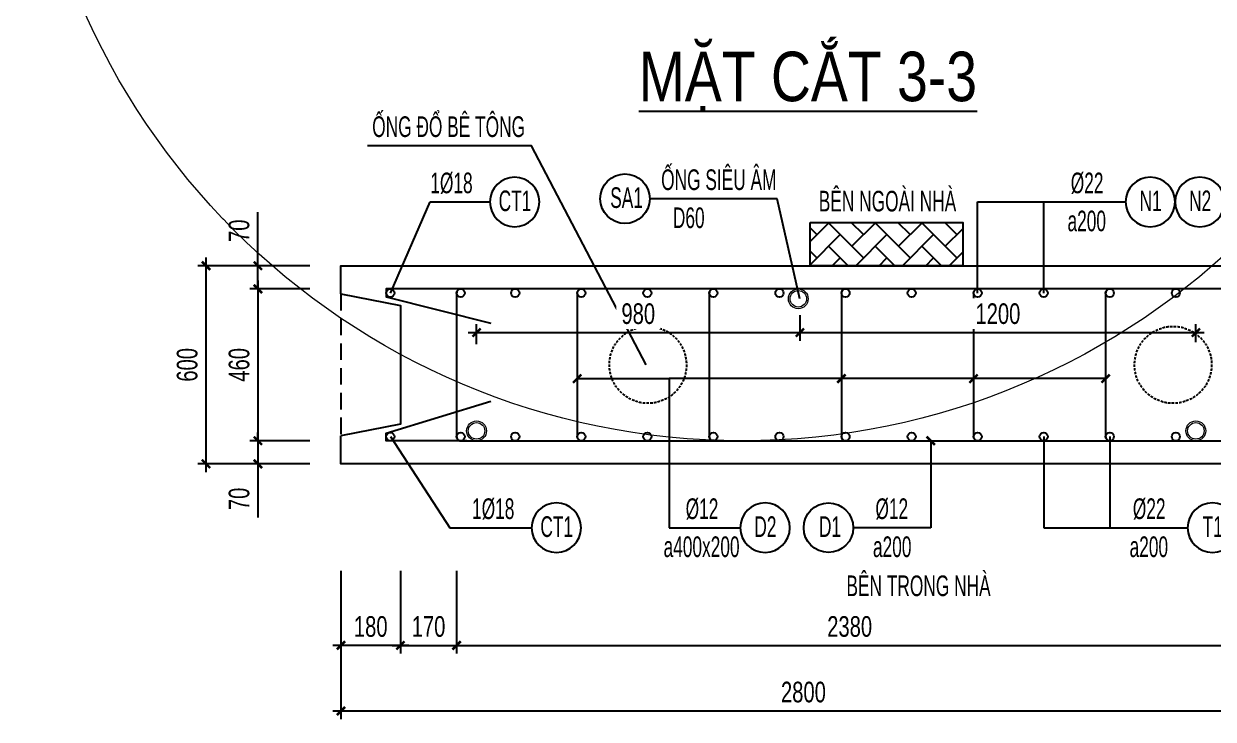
# Model space of a CAD drawing. Header units: millimetres. Extents: x -147841 to 368790, y -162721 to 84261.
# Drawn here: x 139937 to 143538, y -103989 to -101883 of the extents above; entities that cross this region are included whole.
import ezdxf
from ezdxf.enums import TextEntityAlignment as Align

# ---------------------------------------------------------------- set-up
doc = ezdxf.new("R2010")
doc.units = ezdxf.units.MM
doc.header["$LTSCALE"] = 1000
doc.header["$MEASUREMENT"] = 0
doc.header["$PDMODE"] = 1
doc.header["$PDSIZE"] = -10
doc.linetypes.add('DASHED', pattern=[0.75, 0.5, -0.25])
doc.linetypes.add('HIDDEN', pattern=[0.375, 0.25, -0.125])
doc.layers.get('0').update_dxf_attribs({"linetype": 'CONTINUOUS', "lineweight": 18})
doc.layers.get('DEFPOINTS').update_dxf_attribs({"color": 5, "linetype": 'CONTINUOUS', "lineweight": 18})
for name, color, linetype, lineweight in [('0-THAY', 7, 'CONTINUOUS', 18), ('ccu11-Dim', 8, 'CONTINUOUS', 18), ('DIM', 8, 'CONTINUOUS', 18)]:
    doc.layers.add(name, color=color, linetype=linetype, lineweight=lineweight)
for name, color, linetype in [('ccu11-Hatch', 250, 'CONTINUOUS'), ('ccu11-Khuat', 9, 'DASHED'), ('ccu11-Manh', 8, 'CONTINUOUS'), ('ccu11-Thep', 4, 'CONTINUOUS'), ('ccu11-Thepdai', 6, 'CONTINUOUS'), ('KC-Cotthep', 8, 'CONTINUOUS'), ('KC-Dim', 8, 'CONTINUOUS'), ('KC-Text', 31, 'CONTINUOUS'), ('KC-Thay', 7, 'CONTINUOUS')]:
    doc.layers.add(name, color=color, linetype=linetype)
doc.styles.add('ARIAL', font='arial.ttf', dxfattribs={"width": 0.7})
doc.styles.add('ccu11-dim', font='vnsimli.shx', dxfattribs={"width": 0.65, "bigfont": 'bigfont.shx'})
doc.dimstyles.new('2.5-25', dxfattribs={"dimscale": 25, "dimtxt": 2.5, "dimasz": 1, "dimexe": 1, "dimexo": 2, "dimgap": 1, "dimtad": 1, "dimdec": 1, "dimrnd": 5, "dimdsep": 46, "dimtxsty": 'ARIAL', "dimblk": 'ARCHTICK', "dimcen": -1, "dimdle": 1, "dimclrd": 256, "dimclre": 256, "dimclrt": 3, "dimadec": 0, "dimazin": 2, "dimtfac": 0.1, "dimtdec": 1, "dimtmove": 0, "dimatfit": 1, "dimldrblk": 'ARCHTICK', "dimfxl": 1, "dimtvp": 0.833333, "dimtfill": 1, "dimtolj": 1, "dimtzin": 12, "dimarcsym": 0})
doc.dimstyles.new('ccu11-100x4', dxfattribs={"dimscale": 100, "dimtxt": 2.5, "dimasz": 1, "dimexe": 1, "dimexo": 2, "dimgap": 1, "dimtad": 1, "dimdec": 0, "dimlfac": 0.25, "dimdsep": 46, "dimtxsty": 'ccu11-dim', "dimblk": 'ARCHTICK', "dimcen": -1, "dimdle": 1, "dimclrd": 256, "dimclre": 256, "dimclrt": 31, "dimadec": 0, "dimazin": 2, "dimtfac": 0.1, "dimtdec": 0, "dimtmove": 0, "dimatfit": 1, "dimldrblk": 'ARCHTICK', "dimfxl": 1, "dimtvp": 0.833333, "dimtolj": 1, "dimtzin": 12, "dimarcsym": 0})

# ---------------------------------------------------------------- blocks, each defined once
blk = doc.blocks.new('_ARCHTICK')
at = {"color": 0, "linetype": 'ByBlock', "const_width": 0.3}
blk.add_lwpolyline([(-0.5, -0.5), (0.5, 0.5)], dxfattribs=at)
blk = doc.blocks.new('*D245')
at = {"layer": 'DEFPOINTS', "color": 0, "linetype": 'ByBlock', "ltscale": 30, "transparency": 16777216}
for p in [(140897.5, -103490.3), (141077.5, -103490.3), (140897.5, -103765.9)]:
    blk.add_point(p, dxfattribs=at)
at = {"layer": 'KC-Dim', "linetype": 'ByBlock', "lineweight": -2, "ltscale": 30, "transparency": 16777216}
for p, q in [((140897.5, -103540.3), (140897.5, -103790.9)), ((141077.5, -103540.3), (141077.5, -103790.9)), ((141102.5, -103765.9), (140872.5, -103765.9))]:
    blk.add_line(p, q, dxfattribs=at)
at = {"layer": 'KC-Dim', "linetype": 'ByBlock', "lineweight": -2, "ltscale": 30, "transparency": 16777216, "xscale": 25, "yscale": 25, "zscale": 25, "rotation": 180}
blk.add_blockref('_ARCHTICK', (140897.5, -103765.9), dxfattribs=at)
at = {"layer": 'KC-Dim', "linetype": 'ByBlock', "lineweight": -2, "ltscale": 30, "transparency": 16777216, "xscale": 25, "yscale": 25, "zscale": 25}
blk.add_blockref('_ARCHTICK', (141077.5, -103765.9), dxfattribs=at)
at = {"layer": 'KC-Dim', "color": 3, "linetype": 'ByBlock', "ltscale": 30, "transparency": 16777216, "insert": (140987.5, -103709), "char_height": 62.5, "attachment_point": 5, "style": 'ARIAL', "bg_fill": 3, "box_fill_scale": 1.25, "bg_fill_color": 256, "bg_fill_true_color": 13158600, "bg_fill_transparency": 0}
blk.add_mtext('\\A1;180', dxfattribs=at)
blk = doc.blocks.new('*D246')
at = {"layer": 'DEFPOINTS', "color": 0, "linetype": 'ByBlock', "ltscale": 30, "transparency": 16777216}
for p in [(141077.5, -103490.3), (141247.5, -103490.3), (141247.5, -103765.9)]:
    blk.add_point(p, dxfattribs=at)
at = {"layer": 'KC-Dim', "linetype": 'ByBlock', "lineweight": -2, "ltscale": 30, "transparency": 16777216}
for p, q in [((141077.5, -103540.3), (141077.5, -103790.9)), ((141247.5, -103540.3), (141247.5, -103790.9)), ((141052.5, -103765.9), (141272.5, -103765.9))]:
    blk.add_line(p, q, dxfattribs=at)
at = {"layer": 'KC-Dim', "linetype": 'ByBlock', "lineweight": -2, "ltscale": 30, "transparency": 16777216, "xscale": 25, "yscale": 25, "zscale": 25, "rotation": 180}
blk.add_blockref('_ARCHTICK', (141077.5, -103765.9), dxfattribs=at)
at = {"layer": 'KC-Dim', "linetype": 'ByBlock', "lineweight": -2, "ltscale": 30, "transparency": 16777216, "xscale": 25, "yscale": 25, "zscale": 25}
blk.add_blockref('_ARCHTICK', (141247.5, -103765.9), dxfattribs=at)
at = {"layer": 'KC-Dim', "color": 3, "linetype": 'ByBlock', "ltscale": 30, "transparency": 16777216, "insert": (141162.5, -103709), "char_height": 62.5, "attachment_point": 5, "style": 'ARIAL', "bg_fill": 3, "box_fill_scale": 1.25, "bg_fill_color": 256, "bg_fill_true_color": 13158600, "bg_fill_transparency": 0}
blk.add_mtext('\\A1;170', dxfattribs=at)
blk = doc.blocks.new('*D247')
at = {"layer": 'DEFPOINTS', "color": 0, "linetype": 'ByBlock', "ltscale": 30, "transparency": 16777216}
for p in [(140488.9, -102616.1), (140853.4, -102616.1), (140853.4, -103216.1)]:
    blk.add_point(p, dxfattribs=at)
at = {"layer": 'KC-Dim', "linetype": 'ByBlock', "lineweight": -2, "ltscale": 30, "transparency": 16777216}
for p, q in [((140488.9, -103241.1), (140488.9, -102591.1)), ((140803.4, -102616.1), (140463.9, -102616.1)), ((140803.4, -103216.1), (140463.9, -103216.1))]:
    blk.add_line(p, q, dxfattribs=at)
at = {"layer": 'KC-Dim', "linetype": 'ByBlock', "lineweight": -2, "ltscale": 30, "transparency": 16777216, "xscale": 25, "yscale": 25, "zscale": 25}
for p, rotation in [((140488.9, -102616.1), 90), ((140488.9, -103216.1), 270)]:
    blk.add_blockref('_ARCHTICK', p, dxfattribs=dict(at, rotation=rotation))
at = {"layer": 'KC-Dim', "color": 3, "linetype": 'ByBlock', "ltscale": 30, "transparency": 16777216, "insert": (140432, -102916.1), "char_height": 62.5, "attachment_point": 5, "rotation": 90, "style": 'ARIAL', "bg_fill": 3, "box_fill_scale": 1.25, "bg_fill_color": 256, "bg_fill_true_color": 13158600, "bg_fill_transparency": 0}
blk.add_mtext('\\A1;600', dxfattribs=at)
blk = doc.blocks.new('*D248')
at = {"layer": 'DEFPOINTS', "color": 0, "linetype": 'ByBlock', "ltscale": 30, "transparency": 16777216}
for p in [(140853.4, -102686.1), (140646.1, -103146.1), (140853.4, -103146.1)]:
    blk.add_point(p, dxfattribs=at)
at = {"layer": 'KC-Dim', "linetype": 'ByBlock', "lineweight": -2, "ltscale": 30, "transparency": 16777216}
for p, q in [((140646.1, -102661.1), (140646.1, -103171.1)), ((140803.4, -102686.1), (140621.1, -102686.1)), ((140803.4, -103146.1), (140621.1, -103146.1))]:
    blk.add_line(p, q, dxfattribs=at)
at = {"layer": 'KC-Dim', "linetype": 'ByBlock', "lineweight": -2, "ltscale": 30, "transparency": 16777216, "xscale": 25, "yscale": 25, "zscale": 25}
for p, rotation in [((140646.1, -102686.1), 90), ((140646.1, -103146.1), 270)]:
    blk.add_blockref('_ARCHTICK', p, dxfattribs=dict(at, rotation=rotation))
at = {"layer": 'KC-Dim', "color": 3, "linetype": 'ByBlock', "ltscale": 30, "transparency": 16777216, "insert": (140589.1, -102916.1), "char_height": 62.5, "attachment_point": 5, "rotation": 90, "style": 'ARIAL', "bg_fill": 3, "box_fill_scale": 1.25, "bg_fill_color": 256, "bg_fill_true_color": 13158600, "bg_fill_transparency": 0}
blk.add_mtext('\\A1;460', dxfattribs=at)
blk = doc.blocks.new('*D249')
at = {"layer": 'DEFPOINTS', "color": 0, "linetype": 'ByBlock', "ltscale": 30, "transparency": 16777216}
for p in [(140646.1, -102616.1), (140853.4, -102616.1), (140853.4, -102686.1)]:
    blk.add_point(p, dxfattribs=at)
at = {"layer": 'KC-Dim', "linetype": 'ByBlock', "lineweight": -2, "ltscale": 30, "transparency": 16777216}
for p, q in [((140646.1, -102616.1), (140646.1, -102454)), ((140803.4, -102616.1), (140621.1, -102616.1)), ((140646.1, -102686.1), (140646.1, -102616.1)), ((140803.4, -102686.1), (140621.1, -102686.1)), ((140646.1, -102686.1), (140646.1, -102711.1))]:
    blk.add_line(p, q, dxfattribs=at)
at = {"layer": 'KC-Dim', "linetype": 'ByBlock', "lineweight": -2, "ltscale": 30, "transparency": 16777216, "xscale": 25, "yscale": 25, "zscale": 25}
for p, rotation in [((140646.1, -102616.1), 270), ((140646.1, -102686.1), 90)]:
    blk.add_blockref('_ARCHTICK', p, dxfattribs=dict(at, rotation=rotation))
at = {"layer": 'KC-Dim', "color": 3, "linetype": 'ByBlock', "ltscale": 30, "transparency": 16777216, "insert": (140589.1, -102510), "char_height": 62.5, "attachment_point": 5, "rotation": 90, "style": 'ARIAL', "bg_fill": 3, "box_fill_scale": 1.25, "bg_fill_color": 256, "bg_fill_true_color": 13158600, "bg_fill_transparency": 0}
blk.add_mtext('\\A1;70', dxfattribs=at)
blk = doc.blocks.new('*D250')
at = {"layer": 'DEFPOINTS', "color": 0, "linetype": 'ByBlock', "ltscale": 30, "transparency": 16777216}
for p in [(140853.4, -103146.1), (140646.1, -103216.1), (140853.4, -103216.1)]:
    blk.add_point(p, dxfattribs=at)
at = {"layer": 'KC-Dim', "linetype": 'ByBlock', "lineweight": -2, "ltscale": 30, "transparency": 16777216}
for p, q in [((140646.1, -103146.1), (140646.1, -103121.1)), ((140803.4, -103146.1), (140621.1, -103146.1)), ((140646.1, -103146.1), (140646.1, -103216.1)), ((140803.4, -103216.1), (140621.1, -103216.1)), ((140646.1, -103216.1), (140646.1, -103378.3))]:
    blk.add_line(p, q, dxfattribs=at)
at = {"layer": 'KC-Dim', "linetype": 'ByBlock', "lineweight": -2, "ltscale": 30, "transparency": 16777216, "xscale": 25, "yscale": 25, "zscale": 25}
for p, rotation in [((140646.1, -103146.1), 270), ((140646.1, -103216.1), 90)]:
    blk.add_blockref('_ARCHTICK', p, dxfattribs=dict(at, rotation=rotation))
at = {"layer": 'KC-Dim', "color": 3, "linetype": 'ByBlock', "ltscale": 30, "transparency": 16777216, "insert": (140589.1, -103322.2), "char_height": 62.5, "attachment_point": 5, "rotation": 90, "style": 'ARIAL', "bg_fill": 3, "box_fill_scale": 1.25, "bg_fill_color": 256, "bg_fill_true_color": 13158600, "bg_fill_transparency": 0}
blk.add_mtext('\\A1;70', dxfattribs=at)
blk = doc.blocks.new('*D251')
at = {"layer": 'DEFPOINTS', "color": 0, "linetype": 'ByBlock', "ltscale": 30, "transparency": 16777216}
for p in [(141247.5, -103490.3), (143627.5, -103490.3), (143627.5, -103765.9)]:
    blk.add_point(p, dxfattribs=at)
at = {"layer": 'KC-Dim', "linetype": 'ByBlock', "lineweight": -2, "ltscale": 30, "transparency": 16777216}
for p, q in [((141247.5, -103540.3), (141247.5, -103790.9)), ((143627.5, -103540.3), (143627.5, -103790.9)), ((141222.5, -103765.9), (143652.5, -103765.9))]:
    blk.add_line(p, q, dxfattribs=at)
at = {"layer": 'KC-Dim', "linetype": 'ByBlock', "lineweight": -2, "ltscale": 30, "transparency": 16777216, "xscale": 25, "yscale": 25, "zscale": 25, "rotation": 180}
blk.add_blockref('_ARCHTICK', (141247.5, -103765.9), dxfattribs=at)
at = {"layer": 'KC-Dim', "linetype": 'ByBlock', "lineweight": -2, "ltscale": 30, "transparency": 16777216, "xscale": 25, "yscale": 25, "zscale": 25}
blk.add_blockref('_ARCHTICK', (143627.5, -103765.9), dxfattribs=at)
at = {"layer": 'KC-Dim', "color": 3, "linetype": 'ByBlock', "ltscale": 30, "transparency": 16777216, "insert": (142437.5, -103709), "char_height": 62.5, "attachment_point": 5, "style": 'ARIAL', "bg_fill": 3, "box_fill_scale": 1.25, "bg_fill_color": 256, "bg_fill_true_color": 13158600, "bg_fill_transparency": 0}
blk.add_mtext('\\A1;2380', dxfattribs=at)
blk = doc.blocks.new('att_thep_2')
blk.add_circle((-300, 0), 300)
at = {"color": 3, "style": 'ARIAL', "width": 0.6}
blk.add_attdef('DK', text='', height=250, dxfattribs=at).set_placement((467, 105), align=Align.CENTER)
at = {"color": 31, "style": 'ARIAL', "width": 0.6}
blk.add_attdef('SH', text='', height=250, dxfattribs=at).set_placement((-281, -111), align=Align.CENTER)
at = {"color": 2, "style": 'ARIAL', "width": 0.6}
blk.add_attdef('KC', text='', height=250, dxfattribs=at).set_placement((472, -355), align=Align.CENTER)
blk = doc.blocks.new('*U234')
at = {"layer": 'ccu11-Thep'}
for centre in [(0, 217.5), (0, -217.5)]:
    blk.add_circle(centre, 12.5, dxfattribs=at)
blk = doc.blocks.new('*U235')
at = {"layer": 'DIM', "color": 0, "linetype": 'ByBlock', "lineweight": -2, "transparency": 16777216}
for p in [(0, 0), (200, 0), (400, 0), (600, 0), (800, 0), (1000, 0), (1200, 0), (1400, 0), (1600, 0), (1800, 0), (2000, 0)]:
    blk.add_blockref('*U234', p, dxfattribs=at)
blk = doc.blocks.new('*U236')
at = {"layer": 'ccu11-Thepdai', "flags": 128}
blk.add_lwpolyline([(50, 230), (-37.5, 230, 0.414214), (-50, 217.5), (-50, -114.4), (-50, -217.5, 0.414214), (-37.5, -230), (50, -230)], format="xyb", dxfattribs=at)
blk = doc.blocks.new('*U237')
at = {"layer": 'DIM', "color": 0, "linetype": 'ByBlock', "lineweight": -2, "transparency": 16777216}
for p in [(0, 0), (400, 0), (800, 0), (1200, 0), (1600, 0)]:
    blk.add_blockref('*U236', p, dxfattribs=at)
blk = doc.blocks.new('*D244')
at = {"layer": 'DEFPOINTS', "color": 0, "ltscale": 3000, "transparency": 16777216}
for p in [(140897.5, -103490.3), (143697.5, -103490.3), (143697.5, -103964.5)]:
    blk.add_point(p, dxfattribs=at)
at = {"layer": 'DIM', "lineweight": -2, "ltscale": 3000, "transparency": 16777216}
for p, q in [((140897.5, -103540.3), (140897.5, -103989.5)), ((143697.5, -103540.3), (143697.5, -103989.5)), ((140872.5, -103964.5), (143722.5, -103964.5))]:
    blk.add_line(p, q, dxfattribs=at)
at = {"layer": 'DIM', "lineweight": -2, "ltscale": 3000, "transparency": 16777216, "xscale": 25, "yscale": 25, "zscale": 25, "rotation": 180}
blk.add_blockref('_ARCHTICK', (140897.5, -103964.5), dxfattribs=at)
at = {"layer": 'DIM', "lineweight": -2, "ltscale": 3000, "transparency": 16777216, "xscale": 25, "yscale": 25, "zscale": 25}
blk.add_blockref('_ARCHTICK', (143697.5, -103964.5), dxfattribs=at)
at = {"layer": 'DIM', "color": 3, "ltscale": 3000, "transparency": 16777216, "insert": (142297.5, -103907.6), "char_height": 62.5, "attachment_point": 5, "style": 'ARIAL', "bg_fill": 3, "box_fill_scale": 1.25, "bg_fill_color": 256, "bg_fill_true_color": 13158600, "bg_fill_transparency": 0}
blk.add_mtext('\\A1;2800', dxfattribs=at)
blk = doc.blocks.new('*D1508')
at = {"layer": 'DEFPOINTS', "color": 0, "linetype": 'ByBlock', "ltscale": 30, "transparency": 16777216}
for p in [(258896.5, -98435.7), (258896.5, -98538), (257917.5, -98623.4)]:
    blk.add_point(p, dxfattribs=at)
at = {"layer": 'KC-Dim', "linetype": 'ByBlock', "lineweight": -2, "ltscale": 30, "transparency": 16777216}
for p, q in [((258896.5, -98485.7), (258896.5, -98563)), ((257917.5, -98573.4), (257917.5, -98513)), ((257892.5, -98538), (258921.5, -98538))]:
    blk.add_line(p, q, dxfattribs=at)
at = {"layer": 'KC-Dim', "linetype": 'ByBlock', "lineweight": -2, "ltscale": 30, "transparency": 16777216, "xscale": 25, "yscale": 25, "zscale": 25, "rotation": 180}
blk.add_blockref('_ARCHTICK', (257917.5, -98538), dxfattribs=at)
at = {"layer": 'KC-Dim', "linetype": 'ByBlock', "lineweight": -2, "ltscale": 30, "transparency": 16777216, "xscale": 25, "yscale": 25, "zscale": 25}
blk.add_blockref('_ARCHTICK', (258896.5, -98538), dxfattribs=at)
at = {"layer": 'KC-Dim', "color": 3, "linetype": 'ByBlock', "ltscale": 30, "transparency": 16777216, "insert": (258407, -98481.1), "char_height": 62.5, "attachment_point": 5, "style": 'ARIAL', "bg_fill": 3, "box_fill_scale": 1.25, "bg_fill_color": 256, "bg_fill_true_color": 13158600, "bg_fill_transparency": 0}
blk.add_mtext('\\A1;980', dxfattribs=at)
blk = doc.blocks.new('A$C260038B3')
at = {"layer": '0-THAY', "linetype": 'Continuous'}
for radius in [120, 100]:
    blk.add_circle((0, 0), radius, dxfattribs=at)
blk = doc.blocks.new('*D1509')
at = {"layer": 'DEFPOINTS', "color": 0, "linetype": 'ByBlock', "ltscale": 30, "transparency": 16777216}
for p in [(258896.5, -98435.7), (260095.1, -98538), (260095.1, -98616.7)]:
    blk.add_point(p, dxfattribs=at)
at = {"layer": 'KC-Dim', "linetype": 'ByBlock', "lineweight": -2, "ltscale": 30, "transparency": 16777216}
for p, q in [((258896.5, -98485.7), (258896.5, -98563)), ((260095.1, -98566.7), (260095.1, -98513)), ((258871.5, -98538), (260120.1, -98538))]:
    blk.add_line(p, q, dxfattribs=at)
at = {"layer": 'KC-Dim', "linetype": 'ByBlock', "lineweight": -2, "ltscale": 30, "transparency": 16777216, "xscale": 25, "yscale": 25, "zscale": 25, "rotation": 180}
blk.add_blockref('_ARCHTICK', (258896.5, -98538), dxfattribs=at)
at = {"layer": 'KC-Dim', "linetype": 'ByBlock', "lineweight": -2, "ltscale": 30, "transparency": 16777216, "xscale": 25, "yscale": 25, "zscale": 25}
blk.add_blockref('_ARCHTICK', (260095.1, -98538), dxfattribs=at)
at = {"layer": 'KC-Dim', "color": 3, "linetype": 'ByBlock', "ltscale": 30, "transparency": 16777216, "insert": (259495.8, -98481.1), "char_height": 62.5, "attachment_point": 5, "style": 'ARIAL', "bg_fill": 3, "box_fill_scale": 1.25, "bg_fill_color": 256, "bg_fill_true_color": 13158600, "bg_fill_transparency": 0}
blk.add_mtext('\\A1;1200', dxfattribs=at)
blk = doc.blocks.new('saw6-28')
at = {"layer": 'ccu11-Dim', "ltscale": 3000, "xscale": 0.25, "yscale": 0.25, "zscale": 0.25}
for p in [(257917.48, -98835.66), (260095.11, -98835.66)]:
    blk.add_blockref('A$C260038B3', p, dxfattribs=at)
at = {"layer": 'KC-Dim', "linetype": 'ByBlock', "ltscale": 30}
dim = blk.add_linear_dim(base=(258896.47, -98537.97), p1=(257917.48, -98623.41), p2=(258896.47, -98435.66), dimstyle='2.5-25', dxfattribs=at)
dim.commit()
dim.dimension.update_dxf_attribs({"geometry": '*D1508', "text_midpoint": (258406.97, -98481.05)})
at = {"layer": 'ccu11-Dim', "ltscale": 3000, "xscale": 0.25, "yscale": 0.25, "zscale": 0.25}
blk.add_blockref('A$C260038B3', (258891.47, -98435.66), dxfattribs=at)
at = {"layer": 'KC-Dim', "linetype": 'ByBlock', "ltscale": 30}
dim = blk.add_linear_dim(base=(260095.11, -98537.97), p1=(258896.47, -98435.66), p2=(260095.11, -98616.7), dimstyle='2.5-25', dxfattribs=at)
dim.commit()
dim.dimension.update_dxf_attribs({"geometry": '*D1509', "text_midpoint": (259495.79, -98481.05)})

msp = doc.modelspace()

# ---------------------------------------------------------------- hatches: boundary and pattern name
at = {"layer": 'ccu11-Hatch', "ltscale": 3000}
h = msp.add_hatch(dxfattribs=at)
h.set_pattern_fill('AR-HBONE', color=256, scale=12.5, style=0)
h.set_pattern_definition([(45, (74986.107, -114719.28), (6e-15, 70.710678), [150, -50]), (135, (75021.46, -114683.926), (6e-15, 70.710678), [150, -50])])
h.paths.add_polyline_path([(142780.11, -102484.53), (142317.56, -102484.53), (142317.56, -102616.13), (142780.11, -102616.13)])

# ---------------------------------------------------------------- linework, layer by layer
msp.add_lwpolyline([(142317.56, -102484.53), (142780.11, -102484.53), (142780.11, -102616.13), (142317.56, -102616.13)], close=True, dxfattribs=at)
at = {"layer": 'ccu11-Khuat', "ltscale": 0.1}
msp.add_line((140897.49, -102701.13), (140897.49, -103131.13), dxfattribs=at)
at = {"layer": 'ccu11-Manh'}
msp.add_lwpolyline([(141821.15, -102916.13), (141474.1, -102253.07), (140977.57, -102253.07)], dxfattribs=at)
at = {"layer": 'ccu11-Thep'}
for centre in [(141046.99, -102698.63), (141259.99, -102698.63), (141047.08, -103133.63), (141259.99, -103133.63)]:
    msp.add_circle(centre, 12.5, dxfattribs=at)
at = {"layer": 'ccu11-Thep', "linetype": 'HIDDEN', "ltscale": 0.03}
for centre in [(141826.73, -102916.13, 242.3), (143416.68, -102916.13)]:
    msp.add_circle(centre, 116.6, dxfattribs=at)
at = {"layer": 'ccu11-Thepdai', "flags": 128}
for points in [[(141278.54, -102686.13), (141034.49, -102686.13), (141034.49, -102710.3), (141351.52, -102790.33)], [(141278.54, -103146.13), (141034.58, -103146.13), (141034.58, -103122.69), (141351.52, -103026.53)]]:
    msp.add_lwpolyline(points, dxfattribs=at)
at = {"layer": 'ccu11-Thepdai'}
msp.add_lwpolyline([(141259.99, -103146.13), (143614.99, -103146.13, 0.4142136), (143627.49, -103133.63), (143627.49, -102698.63, 0.4142136), (143614.99, -102686.13), (141259.99, -102686.13, 0.4142136), (141247.49, -102698.63), (141247.49, -103133.63, 0.4142136)], format="xyb", close=True, dxfattribs=at)
at = {"layer": 'KC-Thay', "flags": 128}
for points in [[(140897.49, -102701.13), (140897.49, -102616.13), (143697.49, -102616.13), (143697.49, -102701.13)], [(140897.49, -102701.13), (141077.49, -102736.13), (141077.49, -103096.13), (140897.49, -103131.13)], [(143697.49, -103131.13), (143697.49, -103216.13), (140897.49, -103216.13), (140897.49, -103131.13)]]:
    msp.add_lwpolyline(points, dxfattribs=at)

# ---------------------------------------------------------------- block references
at = {"layer": 'DIM'}
for name, p in [('*U235', (141424.99, -102916.13)), ('*U237', (141662.49, -102916.13))]:
    msp.add_blockref(name, p, dxfattribs=at)
at = {"layer": 'KC-Cotthep'}
ref = msp.add_blockref('att_thep_2', (141348.28, -102422.76), dxfattribs=dict(at, xscale=-0.25, yscale=0.25, zscale=0.25))
ref.add_attrib('DK', '1%%C18', dxfattribs={"layer": '0', "color": 15, "height": 62.5, "style": 'ARIAL', "width": 0.6}).set_placement((141232.01, -102396.4), align=Align.CENTER)
ref.add_attrib('SH', 'CT1', dxfattribs={"layer": '0', "color": 31, "height": 62.5, "style": 'ARIAL', "width": 0.6}).set_placement((141424.31, -102450.63), align=Align.CENTER)
ref = msp.add_blockref('att_thep_2', (141832.32, -102413.09), dxfattribs=dict(at, xscale=0.25, yscale=0.25, zscale=0.25))
ref.add_attrib('KC', 'D60', dxfattribs={"layer": '0', "color": 2, "height": 62.5, "style": 'ARIAL', "width": 0.6}).set_placement((141950.29, -102501.91), align=Align.CENTER)
ref.add_attrib('DK', 'ỐNG SIÊU ÂM', dxfattribs={"layer": '0', "color": 15, "height": 62.5, "style": 'ARIAL', "width": 0.6}).set_placement((142041.38, -102386.73), align=Align.CENTER)
ref.add_attrib('SH', 'SA1', dxfattribs={"layer": '0', "color": 31, "height": 62.5, "style": 'ARIAL', "width": 0.6}).set_placement((141762.07, -102440.96), align=Align.CENTER)
ref = msp.add_blockref('att_thep_2', (143272.64, -102422.76), dxfattribs=dict(at, xscale=-0.25, yscale=0.25, zscale=0.25))
ref.add_attrib('KC', 'a200', dxfattribs={"layer": '0', "color": 2, "height": 62.5, "style": 'ARIAL', "width": 0.6}).set_placement((143155.29, -102511.58), align=Align.CENTER)
ref.add_attrib('DK', '%%C22', dxfattribs={"layer": '0', "color": 2, "height": 62.5, "style": 'ARIAL', "width": 0.6}).set_placement((143156.37, -102396.4), align=Align.CENTER)
ref.add_attrib('SH', 'N1', dxfattribs={"layer": '0', "color": 31, "height": 62.5, "style": 'ARIAL', "width": 0.6}).set_placement((143348.67, -102450.63), align=Align.CENTER)
ref = msp.add_blockref('att_thep_2', (143422.64, -102422.76), dxfattribs=dict(at, xscale=-0.25, yscale=0.25, zscale=0.25))
ref.add_attrib('SH', 'N2', dxfattribs={"layer": '0', "color": 31, "height": 62.5, "style": 'ARIAL', "width": 0.6}).set_placement((143498.67, -102450.63), align=Align.CENTER)

# ---------------------------------------------------------------- texts
at = {"layer": 'KC-Text', "color": 3, "style": 'ARIAL', "width": 0.8}
msp.add_text('%%UMẶT CẮT 3-3', height=150, dxfattribs=at).set_placement((142311, -102117.76), align=Align.CENTER)
at = {"layer": 'KC-Text', "color": 1, "style": 'ARIAL', "width": 0.6}
msp.add_text('ỐNG ĐỔ BÊ TÔNG', height=62.5, dxfattribs=at).set_placement((140992.01, -102226.05))
msp.add_text('BÊN NGOÀI NHÀ', height=62.5, dxfattribs=at).set_placement((142552.09, -102451.58), align=Align.CENTER)

# ---------------------------------------------------------------- dimensions: what is measured, and where the dimension line sits
at = {"layer": 'KC-Dim', "linetype": 'ByBlock', "ltscale": 30}
dim = msp.add_linear_dim(base=(140488.91, -102616.13), p1=(140853.42, -103216.13), p2=(140853.42, -102616.13), angle=90, dimstyle='2.5-25', dxfattribs=at)
dim.commit()
dim.dimension.update_dxf_attribs({"geometry": '*D247', "text_midpoint": (140432, -102916.13)})
dim = msp.add_linear_dim(base=(140897.49, -103765.93), p1=(141077.49, -103490.3), p2=(140897.49, -103490.3), angle=180, dimstyle='2.5-25', dxfattribs=at)
dim.commit()
dim.dimension.update_dxf_attribs({"geometry": '*D245', "text_midpoint": (140987.49, -103765.93), "dimtype": 160})

# ---------------------------------------------------------------- leaders
at = {"layer": 'ccu11-Manh', "ltscale": 10}
for points in [[(141046.99, -102698.63), (141167.29, -102422.76), (141348.32, -102422.76)], [(142286.95, -102716.13), (142218.4, -102413.09), (141832.32, -102413.09)], [(141891.38, -102957.83), (141891.38, -103409.5), (142107.69, -103409.5)], [(141047.08, -103133.63), (141226.95, -103409.5), (141474.56, -103409.5)]]:
    msp.add_leader(points, dimstyle='ccu11-100x4', override={"dimgap": 1, "dimtad": 0, "dimldrblk": 'None'}, dxfattribs=at)
at = {"layer": 'ccu11-Manh', "ltscale": 3000}
for points, override in [([(141612.49, -102957.83), (141891.38, -102957.83), (141891.38, -103409.5)], {"dimasz": 0.25, "dimtad": 0}), ([(142812.49, -102957.83), (141891.38, -102957.83), (141891.38, -103409.5)], {"dimasz": 0.25, "dimgap": 1, "dimtad": 0}), ([(143212.49, -102957.83), (141891.38, -102957.83), (141891.38, -103409.5)], {"dimasz": 0.25, "dimtad": 0}), ([(142412.49, -102957.83), (141891.38, -102957.83), (141891.38, -103409.5)], {"dimasz": 0.25, "dimtad": 0}), ([(142683, -103146.13), (142683, -103409.5), (142448.34, -103409.5)], {"dimasz": 0.25, "dimtad": 0})]:
    msp.add_leader(points, dimstyle='ccu11-100x4', override=override, dxfattribs=at)

# ---------------------------------------------------------------- next in the draw order: block references
at = {"layer": 'KC-Dim'}
msp.add_blockref('saw6-28', (-116609.52, -4280.46), dxfattribs=at)

# ---------------------------------------------------------------- next in the draw order: dimensions: what is measured, and where the dimension line sits
at = {"layer": 'KC-Dim', "linetype": 'ByBlock', "ltscale": 30}
dim = msp.add_linear_dim(base=(140646.06, -103146.13), p1=(140853.42, -102686.13), p2=(140853.42, -103146.13), angle=90, dimstyle='2.5-25', dxfattribs=at)
dim.commit()
dim.dimension.update_dxf_attribs({"geometry": '*D248', "text_midpoint": (140589.15, -102916.13)})
dim = msp.add_linear_dim(base=(141247.49, -103765.93), p1=(141077.49, -103490.3), p2=(141247.49, -103490.3), dimstyle='2.5-25', dxfattribs=at)
dim.commit()
dim.dimension.update_dxf_attribs({"geometry": '*D246', "text_midpoint": (141162.49, -103765.93), "dimtype": 160})

# ---------------------------------------------------------------- next in the draw order: dimensions: what is measured, and where the dimension line sits
for base, p1, p2, picture, middle in [((140646.06, -102616.13), (140853.42, -102686.13), (140853.42, -102616.13), '*D249', (140589.15, -102510.05)), ((140646.06, -103216.13), (140853.42, -103146.13), (140853.42, -103216.13), '*D250', (140589.15, -103322.21))]:
    dim = msp.add_linear_dim(base=base, p1=p1, p2=p2, angle=90, dimstyle='2.5-25', dxfattribs=at)
    dim.commit()
    dim.dimension.update_dxf_attribs({"geometry": picture, "text_midpoint": middle})
dim = msp.add_linear_dim(base=(143627.49, -103765.93), p1=(141247.49, -103490.3), p2=(143627.49, -103490.3), dimstyle='2.5-25', dxfattribs=at)
dim.commit()
dim.dimension.update_dxf_attribs({"geometry": '*D251', "text_midpoint": (142437.49, -103708.99)})

# ---------------------------------------------------------------- next in the draw order: leaders
at = {"layer": 'ccu11-Manh', "ltscale": 10}
for points in [[(142824.99, -102698.63), (142824.99, -102422.76), (143272.6, -102422.76)], [(143024.99, -102698.63), (143024.99, -102422.76), (143272.64, -102422.76)], [(143024.99, -103133.63), (143024.99, -103409.5), (143460.51, -103409.5)], [(143224.99, -103133.63), (143224.99, -103409.5), (143460.54, -103409.5)]]:
    msp.add_leader(points, dimstyle='ccu11-100x4', override={"dimgap": 1, "dimtad": 0, "dimldrblk": 'None'}, dxfattribs=at)

# ---------------------------------------------------------------- next in the draw order: linework, layer by layer
at = {"layer": 'DEFPOINTS', "ltscale": 3000}
msp.add_circle((142112.49, -100970.79), 2175.34, dxfattribs=at)

# ---------------------------------------------------------------- next in the draw order: block references
at = {"layer": 'KC-Cotthep'}
ref = msp.add_blockref('att_thep_2', (141474.6, -103409.5), dxfattribs=dict(at, xscale=-0.25, yscale=0.25, zscale=0.25))
ref.add_attrib('DK', '1%%C18', dxfattribs={"layer": '0', "color": 15, "height": 62.5, "style": 'ARIAL', "width": 0.6}).set_placement((141358.34, -103383.15), align=Align.CENTER)
ref.add_attrib('SH', 'CT1', dxfattribs={"layer": '0', "color": 31, "height": 62.5, "style": 'ARIAL', "width": 0.6}).set_placement((141550.63, -103437.37), align=Align.CENTER)
ref = msp.add_blockref('att_thep_2', (142106.48, -103409.5), dxfattribs=dict(at, xscale=-0.25, yscale=0.25, zscale=0.25))
ref.add_attrib('KC', 'a400x200', dxfattribs={"layer": '0', "color": 2, "height": 62.5, "style": 'ARIAL', "width": 0.6}).set_placement((141989.13, -103498.33), align=Align.CENTER)
ref.add_attrib('DK', '%%C12', dxfattribs={"layer": '0', "color": 215, "height": 62.5, "style": 'ARIAL', "width": 0.6}).set_placement((141990.47, -103383.15), align=Align.CENTER)
ref.add_attrib('SH', 'D2', dxfattribs={"layer": '0', "color": 31, "height": 62.5, "style": 'ARIAL', "width": 0.6}).set_placement((142182.31, -103437.37), align=Align.CENTER)
ref = msp.add_blockref('att_thep_2', (142448.34, -103409.5), dxfattribs=dict(at, xscale=0.25, yscale=0.25, zscale=0.25))
ref.add_attrib('KC', 'a200', dxfattribs={"layer": '0', "color": 2, "height": 62.5, "style": 'ARIAL', "width": 0.6}).set_placement((142566.3, -103498.33), align=Align.CENTER)
ref.add_attrib('DK', '%%C12', dxfattribs={"layer": '0', "color": 215, "height": 62.5, "style": 'ARIAL', "width": 0.6}).set_placement((142564.99, -103383.15), align=Align.CENTER)
ref.add_attrib('SH', 'D1', dxfattribs={"layer": '0', "color": 31, "height": 62.5, "style": 'ARIAL', "width": 0.6}).set_placement((142378.09, -103437.37), align=Align.CENTER)

# ---------------------------------------------------------------- next in the draw order: texts
at = {"layer": 'KC-Text', "color": 1, "style": 'ARIAL', "width": 0.6}
msp.add_text('BÊN TRONG NHÀ', height=62.5, dxfattribs=at).set_placement((142646.02, -103616.59), align=Align.CENTER)

# ---------------------------------------------------------------- next in the draw order: dimensions: what is measured, and where the dimension line sits
at = {"layer": 'DIM', "ltscale": 3000}
dim = msp.add_linear_dim(base=(143697.49, -103964.48), p1=(140897.49, -103490.3), p2=(143697.49, -103490.3), dimstyle='2.5-25', dxfattribs=at)
dim.commit()
dim.dimension.update_dxf_attribs({"geometry": '*D244', "text_midpoint": (142297.49, -103907.57)})

# ---------------------------------------------------------------- next in the draw order: block references
at = {"layer": 'KC-Cotthep'}
ref = msp.add_blockref('att_thep_2', (143460.58, -103409.5), dxfattribs=dict(at, xscale=-0.25, yscale=0.25, zscale=0.25))
ref.add_attrib('KC', 'a200', dxfattribs={"layer": '0', "color": 2, "height": 62.5, "style": 'ARIAL', "width": 0.6}).set_placement((143343.23, -103498.33), align=Align.CENTER)
ref.add_attrib('DK', '%%C22', dxfattribs={"layer": '0', "color": 2, "height": 62.5, "style": 'ARIAL', "width": 0.6}).set_placement((143344.32, -103383.15), align=Align.CENTER)
ref.add_attrib('SH', 'T1', dxfattribs={"layer": '0', "color": 31, "height": 62.5, "style": 'ARIAL', "width": 0.6}).set_placement((143536.61, -103437.37), align=Align.CENTER)

doc.saveas('drawing.dxf')
